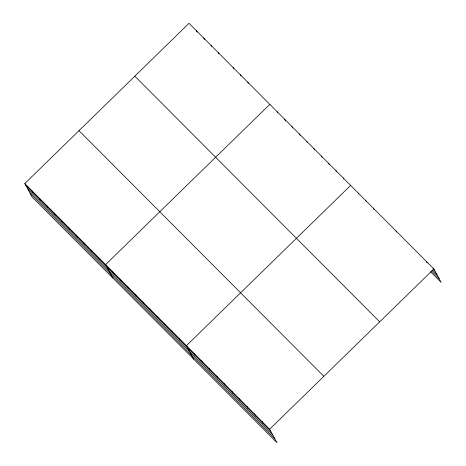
<?xml version="1.0" encoding="UTF-8"?>
<svg xmlns="http://www.w3.org/2000/svg" width="466" height="466" viewBox="0 0 466 466"><rect width="100%" height="100%" fill="white"/><g stroke="black" fill="none" stroke-linecap="round" stroke-linejoin="round"><path stroke-width="0.7" d="M24.797 183.552L269.651 429.209L276.979 442.7L32.119 197.042L24.797 183.552L189.021 23.3L433.881 268.958L441.203 282.448L430.607 271.818M269.826 104.367L105.596 264.618L112.923 278.109M350.63 185.433L186.4 345.685L193.728 359.175M269.651 429.209L433.881 268.958M432.926 268.888L434.941 270.915M432.471 270.163L437.009 274.719M431.568 271.049L439.141 278.639M134.825 76.185L379.685 321.843M78.993 130.672L323.847 376.324M25.857 185.509L270.717 431.167M27.925 189.318L272.785 434.97M30.051 193.239L274.911 438.896M426.314 261.362L427.112 262.83M396.042 230.99L396.572 231.969M373.336 208.215L374.128 209.683M365.763 200.619L366.299 201.597M358.197 193.029L358.727 194.007M343.285 178.064L343.815 179.043M335.939 170.696L336.469 171.674M328.594 163.327L329.386 164.789M321.249 155.953L322.041 157.421M313.898 148.584L314.696 150.052M306.552 141.215L307.088 142.194M299.207 133.847L300.005 135.315M291.862 126.478L292.66 127.94M284.516 119.104L285.582 121.061M277.171 111.735L277.701 112.714M247.79 82.255L248.32 83.233M240.444 74.886L240.974 75.865M233.099 67.518L233.629 68.496M218.408 52.78L218.938 53.759M211.057 45.412L211.593 46.384M203.712 38.037L204.51 39.505M196.367 30.669L197.165 32.137M262.084 421.619L263.144 423.577M254.518 414.024L255.578 415.981M246.951 406.434L248.011 408.391M239.378 398.838L240.444 400.795M231.812 391.248L232.872 393.199M224.245 383.652L225.305 385.609M216.673 376.062L217.739 378.013M209.106 368.466L210.166 370.423M201.539 360.876L202.599 362.828M193.972 353.28L195.033 355.238M179.055 338.316L180.121 340.273M171.709 330.947L172.77 332.905M164.364 323.579L165.424 325.536M157.019 316.21L158.079 318.167M149.673 308.842L150.734 310.793M142.328 301.467L143.388 303.424M134.983 294.098L136.043 296.056M127.637 286.73L128.698 288.687M120.292 279.361L121.352 281.318M112.947 271.993L114.007 273.95M98.25 257.249L99.316 259.207M90.905 249.881L91.971 251.838M83.56 242.512L84.626 244.469M76.214 235.144L77.28 237.101M68.869 227.775L69.929 229.726M61.524 220.401L62.584 222.358M54.178 213.032L55.238 214.989M46.833 205.663L47.893 207.62M39.488 198.295L40.548 200.252M32.142 190.926L33.203 192.877"/></g></svg>
